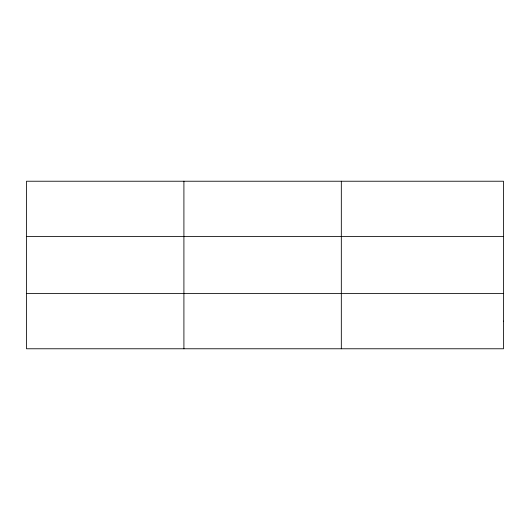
<?xml version="1.0" encoding="UTF-8"?>
<svg xmlns="http://www.w3.org/2000/svg" width="530" height="530" viewBox="0 0 530 530"><rect width="100%" height="100%" fill="white"/><g stroke="black" fill="none" stroke-linecap="round" stroke-linejoin="round"><path stroke-width="0.79" d="M183.91 348.773L183.91 181.227M341.32 348.773L341.32 181.227M26.5 236.519L503.5 236.519M26.5 293.481L503.5 293.481M503.5 321.127L503.5 348.773L26.5 348.773L26.5 181.227L503.5 181.227L503.5 321.127"/></g></svg>
